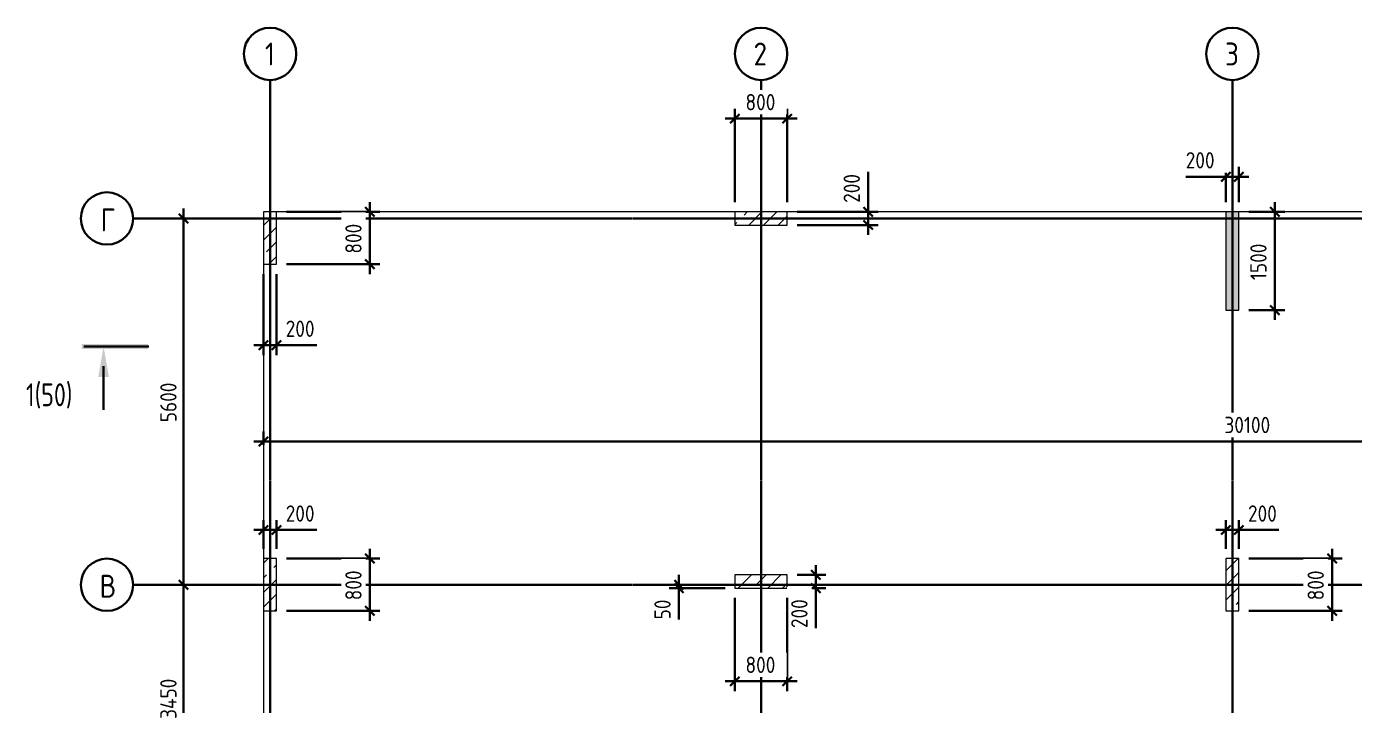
# Model space of a CAD drawing. Header units: millimetres. Extents: x -3720 to 34496, y -3324 to 17085.
# Drawn here: x -3720 to 16550, y 6720 to 17085 of the extents above; entities that cross this region are included whole.
import ezdxf

# ---------------------------------------------------------------- set-up
doc = ezdxf.new("R2010")
doc.units = ezdxf.units.MM
doc.linetypes.add('ADSK_Линия сетки', pattern=[25, 20, -2.5, 0, -2.5])
for name, color, linetype, lineweight in [('A-ANNO-DIMS', 7, 'Continuous', 30), ('A-ANNO-DIMS-100', 7, 'Continuous', 30), ('G-ANNO-SYMB', 7, 'Continuous', 30), ('S-COLS', 7, 'Continuous', 9), ('S-GRID', 7, 'Continuous', 30), ('S-GRID-IDEN', 7, 'Continuous', 30)]:
    doc.layers.add(name, color=color, linetype=linetype, lineweight=lineweight)
doc.layers.add('A-FLOR', color=7, linetype='Continuous', lineweight=13, true_color=0x007f00)
doc.styles.add('GOST Common', font='GOST_Common_SpecSymbol_0.ttf', dxfattribs={"width": 0.9, "height": 350})
doc.styles.add('GOST Common_1', font='GOST_Common_SpecSymbol_0.ttf', dxfattribs={"width": 0.9, "height": 250})
doc.styles.add('GOST Common_2', font='GOST_Common_SpecSymbol_0.ttf', dxfattribs={"width": 0.8, "height": 350})
doc.dimstyles.new('0_Колонны_опалубка', dxfattribs={"dimscale": 304.8, "dimtxt": 251.428749, "dimasz": 0.463911, "dimexe": 0.492126, "dimexo": 0.492126, "dimgap": 0.164042, "dimtad": 1, "dimdec": 0, "dimzin": 0, "dimdsep": 46, "dimtxsty": 'GOST Common_1', "dimblk1": 'OBLIQUE', "dimblk2": 'OBLIQUE', "dimsah": 1, "dimcen": 0.09, "dimdle": 0.492126, "dimazin": 0, "dimtfac": 1, "dimtdec": 4, "dimtix": 1, "dimtmove": 1, "dimatfit": 3, "dimfxl": 1, "dimtvp": 1, "dimtfill": 1, "dimtolj": 1, "dimtzin": 0, "dimarcsym": 2})
doc.dimstyles.new('0_Колонны_опалубка_1', dxfattribs={"dimscale": 304.8, "dimtxt": 251.428749, "dimasz": 0.463911, "dimexe": 0.492126, "dimexo": 0.492126, "dimgap": 0.164042, "dimtad": 1, "dimdec": 0, "dimzin": 0, "dimdsep": 46, "dimtxsty": 'GOST Common_1', "dimblk1": 'OBLIQUE', "dimblk2": 'OBLIQUE', "dimsah": 1, "dimcen": 0.09, "dimdle": 0.492126, "dimazin": 0, "dimtfac": 1, "dimtdec": 4, "dimtix": 1, "dimtmove": 0, "dimatfit": 3, "dimfxl": 1, "dimtvp": 1, "dimtfill": 1, "dimtolj": 1, "dimtzin": 0, "dimarcsym": 2})
doc.dimstyles.new('0_Оси', dxfattribs={"dimscale": 304.8, "dimtxt": 251.428749, "dimasz": 0.463911, "dimexe": 0.492126, "dimexo": 0.492126, "dimgap": 0.098425, "dimtad": 1, "dimdec": 0, "dimzin": 0, "dimdsep": 46, "dimtxsty": 'GOST Common_1', "dimblk1": 'OBLIQUE', "dimblk2": 'OBLIQUE', "dimsah": 1, "dimcen": 0.09, "dimdle": 0.492126, "dimazin": 0, "dimtfac": 1, "dimtdec": 4, "dimtix": 1, "dimtmove": 0, "dimatfit": 3, "dimfxl": 1, "dimtvp": 1, "dimtfill": 1, "dimtolj": 1, "dimtzin": 0, "dimarcsym": 2})
pattern_1 = [(45, (0, 0), (-224.5064, 224.5064), []), (45, (224.5, 0), (-224.5064, 224.5064), [396.875, -79.375, 3.353, -76.022])]

# ---------------------------------------------------------------- blocks, each defined once
blk = doc.blocks.new('Ось сетки - Круг_Ø8 мм-2643-Этаж 1_ План размещения вертикальных конструкций')
at = {"layer": 'S-GRID-IDEN'}
for start, end in [(360, 180), (180, 360)]:
    blk.add_arc((0, 0), 4, start, end, dxfattribs=at)
blk = doc.blocks.new('DIMBLOCK19-Этаж 1_ План размещения вертикальных конструкций')
at = {"layer": 'A-ANNO-DIMS-100', "color": 163, "true_color": 0x8080c0}
for p, q in [((9138, 14862), (9138, 14389)), ((9138, 13900), (9138, 14400)), ((8050, 14250), (9288, 14250)), ((9138, 14250), (8050, 14250)), ((9138, 14250), (9067, 14321)), ((9138, 14389), (9138, 14150)), ((9138, 14250), (9208, 14179)), ((8050, 14050), (9288, 14050)), ((9138, 14050), (8050, 14050)), ((9138, 14050), (9067, 14121)), ((9138, 14050), (9208, 13979))]:
    blk.add_line(p, q, dxfattribs=at)
at = {"layer": 'A-ANNO-DIMS-100', "color": 0, "insert": (8761, 14389), "char_height": 250, "width": 567.63, "attachment_point": 1, "rotation": 90, "line_spacing_factor": 1.022761, "style": 'GOST Common_1', "bg_fill": 3, "box_fill_scale": 1.25, "bg_fill_color": 256, "bg_fill_true_color": 13158600, "bg_fill_transparency": 0}
blk.add_mtext('200', dxfattribs=at)
blk = doc.blocks.new('_Oblique')
at = {"color": 0, "linetype": 'ByBlock', "lineweight": -2}
blk.add_line((-0.5, -0.5), (0.5, 0.5), dxfattribs=at)
blk = doc.blocks.new('DIMBLOCK20-Этаж 1_ План размещения вертикальных конструкций')
at = {"layer": 'A-ANNO-DIMS-100', "color": 163, "true_color": 0x8080c0}
for p, q in [((7100, 14400), (7100, 15826)), ((7900, 14400), (7900, 15826)), ((6950, 15676), (8050, 15676)), ((7100, 15676), (7029, 15605)), ((7100, 15676), (7171, 15746)), ((7100, 15676), (7100, 14400)), ((7900, 15676), (7829, 15605)), ((7900, 15676), (7971, 15746)), ((7900, 15676), (7900, 14400))]:
    blk.add_line(p, q, dxfattribs=at)
at = {"layer": 'A-ANNO-DIMS-100', "color": 0, "insert": (7263, 16053), "char_height": 250, "width": 567.63, "attachment_point": 1, "line_spacing_factor": 1.022761, "style": 'GOST Common_1', "bg_fill": 3, "box_fill_scale": 1.25, "bg_fill_color": 256, "bg_fill_true_color": 13158600, "bg_fill_transparency": 0}
blk.add_mtext('800', dxfattribs=at)
blk = doc.blocks.new('DIMBLOCK21-Этаж 1_ План размещения вертикальных конструкций')
at = {"layer": 'A-ANNO-DIMS-100', "color": 163, "true_color": 0x8080c0}
for p, q in [((14600, 14400), (14600, 14938)), ((14600, 14788), (14671, 14858)), ((14800, 14400), (14800, 14938)), ((14800, 14788), (14871, 14858)), ((13988, 14788), (14461, 14788)), ((14950, 14788), (14450, 14788)), ((14461, 14788), (14700, 14788)), ((14600, 14788), (14529, 14717)), ((14600, 14788), (14600, 14400)), ((14800, 14788), (14729, 14717)), ((14800, 14788), (14800, 14400))]:
    blk.add_line(p, q, dxfattribs=at)
at = {"layer": 'A-ANNO-DIMS-100', "color": 0, "insert": (13988, 15164), "char_height": 250, "width": 567.63, "attachment_point": 1, "line_spacing_factor": 1.022761, "style": 'GOST Common_1', "bg_fill": 3, "box_fill_scale": 1.25, "bg_fill_color": 256, "bg_fill_true_color": 13158600, "bg_fill_transparency": 0}
blk.add_mtext('200', dxfattribs=at)
blk = doc.blocks.new('DIMBLOCK22-Этаж 1_ План размещения вертикальных конструкций')
at = {"layer": 'A-ANNO-DIMS-100', "color": 163, "true_color": 0x8080c0}
for p, q in [((15351, 12600), (15351, 14400)), ((14950, 14250), (15501, 14250)), ((15351, 14250), (14950, 14250)), ((15351, 14250), (15280, 14321)), ((15351, 14250), (15422, 14179)), ((15351, 12750), (15280, 12821)), ((14950, 12750), (15501, 12750)), ((15351, 12750), (14950, 12750)), ((15351, 12750), (15422, 12679))]:
    blk.add_line(p, q, dxfattribs=at)
at = {"layer": 'A-ANNO-DIMS-100', "color": 0, "insert": (14974, 13208), "char_height": 250, "width": 700.59, "attachment_point": 1, "rotation": 90, "line_spacing_factor": 1.022761, "style": 'GOST Common_1', "bg_fill": 3, "box_fill_scale": 1.25, "bg_fill_color": 256, "bg_fill_true_color": 13158600, "bg_fill_transparency": 0}
blk.add_mtext('1500', dxfattribs=at)
blk = doc.blocks.new('DIMBLOCK25-Этаж 1_ План размещения вертикальных конструкций')
at = {"layer": 'A-ANNO-DIMS-100', "color": 163, "true_color": 0x8080c0}
for p, q in [((-100, 13300), (-100, 12062)), ((-100, 12212), (-100, 13300)), ((100, 13300), (100, 12062)), ((100, 12212), (100, 13300)), ((-250, 12212), (250, 12212)), ((-100, 12212), (-171, 12142)), ((-100, 12212), (-29, 12283)), ((239, 12212), (0, 12212)), ((100, 12212), (29, 12142)), ((100, 12212), (171, 12283)), ((712, 12212), (239, 12212))]:
    blk.add_line(p, q, dxfattribs=at)
at = {"layer": 'A-ANNO-DIMS-100', "color": 0, "insert": (239, 12589), "char_height": 250, "width": 567.63, "attachment_point": 1, "line_spacing_factor": 1.022761, "style": 'GOST Common_1', "bg_fill": 3, "box_fill_scale": 1.25, "bg_fill_color": 256, "bg_fill_true_color": 13158600, "bg_fill_transparency": 0}
blk.add_mtext('200', dxfattribs=at)
blk = doc.blocks.new('DIMBLOCK26-Этаж 1_ План размещения вертикальных конструкций')
at = {"layer": 'A-ANNO-DIMS-100', "color": 163, "true_color": 0x8080c0}
for p, q in [((1526, 14400), (1526, 13300)), ((250, 14250), (1676, 14250)), ((1526, 14250), (250, 14250)), ((1526, 14250), (1455, 14321)), ((1526, 14250), (1596, 14179)), ((250, 13450), (1676, 13450)), ((1526, 13450), (250, 13450)), ((1526, 13450), (1455, 13521)), ((1526, 13450), (1596, 13379))]:
    blk.add_line(p, q, dxfattribs=at)
at = {"layer": 'A-ANNO-DIMS-100', "color": 0, "insert": (1149, 13613), "char_height": 250, "width": 567.63, "attachment_point": 1, "rotation": 90, "line_spacing_factor": 1.022761, "style": 'GOST Common_1', "bg_fill": 3, "box_fill_scale": 1.25, "bg_fill_color": 256, "bg_fill_true_color": 13158600, "bg_fill_transparency": 0}
blk.add_mtext('800', dxfattribs=at)
blk = doc.blocks.new('DIMBLOCK29-Этаж 1_ План размещения вертикальных конструкций')
at = {"layer": 'A-ANNO-DIMS-100', "color": 163, "true_color": 0x8080c0}
for p, q in [((8338, 8700), (8267, 8771)), ((8338, 8850), (8338, 8350)), ((8050, 8700), (8488, 8700)), ((8338, 8700), (8050, 8700)), ((8338, 8500), (8267, 8571)), ((8338, 8700), (8408, 8629)), ((8338, 8361), (8338, 8600)), ((8050, 8500), (8488, 8500)), ((8338, 8500), (8050, 8500)), ((8338, 8500), (8408, 8429)), ((8338, 7888), (8338, 8361))]:
    blk.add_line(p, q, dxfattribs=at)
at = {"layer": 'A-ANNO-DIMS-100', "color": 0, "insert": (7961, 7888), "char_height": 250, "width": 567.63, "attachment_point": 1, "rotation": 90, "line_spacing_factor": 1.022761, "style": 'GOST Common_1', "bg_fill": 3, "box_fill_scale": 1.25, "bg_fill_color": 256, "bg_fill_true_color": 13158600, "bg_fill_transparency": 0}
blk.add_mtext('200', dxfattribs=at)
blk = doc.blocks.new('DIMBLOCK30-Этаж 1_ План размещения вертикальных конструкций')
at = {"layer": 'A-ANNO-DIMS-100', "color": 163, "true_color": 0x8080c0}
for p, q in [((7100, 8350), (7100, 6924)), ((7100, 7074), (7100, 8350)), ((7900, 8350), (7900, 6924)), ((7900, 7074), (7900, 8350)), ((7100, 7074), (7171, 7145)), ((7900, 7074), (7971, 7145)), ((6950, 7074), (8050, 7074)), ((7100, 7074), (7029, 7004)), ((7900, 7074), (7829, 7004))]:
    blk.add_line(p, q, dxfattribs=at)
at = {"layer": 'A-ANNO-DIMS-100', "color": 0, "insert": (7263, 7451), "char_height": 250, "width": 567.63, "attachment_point": 1, "line_spacing_factor": 1.022761, "style": 'GOST Common_1', "bg_fill": 3, "box_fill_scale": 1.25, "bg_fill_color": 256, "bg_fill_true_color": 13158600, "bg_fill_transparency": 0}
blk.add_mtext('800', dxfattribs=at)
blk = doc.blocks.new('DIMBLOCK31-Этаж 1_ План размещения вертикальных конструкций')
at = {"layer": 'A-ANNO-DIMS-100', "color": 163, "true_color": 0x8080c0}
for p, q in [((14600, 9100), (14600, 9538)), ((14800, 9100), (14800, 9538)), ((14450, 9388), (14950, 9388)), ((14600, 9388), (14529, 9317)), ((14600, 9388), (14671, 9458)), ((14600, 9388), (14600, 9100)), ((14939, 9388), (14700, 9388)), ((14800, 9388), (14729, 9317)), ((14800, 9388), (14871, 9458)), ((14800, 9388), (14800, 9100)), ((15412, 9388), (14939, 9388))]:
    blk.add_line(p, q, dxfattribs=at)
at = {"layer": 'A-ANNO-DIMS-100', "color": 0, "insert": (14939, 9764), "char_height": 250, "width": 567.63, "attachment_point": 1, "line_spacing_factor": 1.022761, "style": 'GOST Common_1', "bg_fill": 3, "box_fill_scale": 1.25, "bg_fill_color": 256, "bg_fill_true_color": 13158600, "bg_fill_transparency": 0}
blk.add_mtext('200', dxfattribs=at)
blk = doc.blocks.new('DIMBLOCK32-Этаж 1_ План размещения вертикальных конструкций')
at = {"layer": 'A-ANNO-DIMS-100', "color": 163, "true_color": 0x8080c0}
for p, q in [((14950, 8950), (16376, 8950)), ((16226, 8950), (14950, 8950)), ((16226, 8950), (16155, 9021)), ((16226, 8000), (16226, 9100)), ((16226, 8950), (16296, 8879)), ((14950, 8150), (16376, 8150)), ((16226, 8150), (14950, 8150)), ((16226, 8150), (16155, 8221)), ((16226, 8150), (16296, 8079))]:
    blk.add_line(p, q, dxfattribs=at)
at = {"layer": 'A-ANNO-DIMS-100', "color": 0, "insert": (15849, 8313), "char_height": 250, "width": 567.63, "attachment_point": 1, "rotation": 90, "line_spacing_factor": 1.022761, "style": 'GOST Common_1', "bg_fill": 3, "box_fill_scale": 1.25, "bg_fill_color": 256, "bg_fill_true_color": 13158600, "bg_fill_transparency": 0}
blk.add_mtext('800', dxfattribs=at)
blk = doc.blocks.new('DIMBLOCK35-Этаж 1_ План размещения вертикальных конструкций')
at = {"layer": 'A-ANNO-DIMS-100', "color": 163, "true_color": 0x8080c0}
for p, q in [((-100, 9100), (-100, 9538)), ((100, 9100), (100, 9538)), ((-250, 9388), (250, 9388)), ((-100, 9388), (-171, 9317)), ((-100, 9388), (-29, 9458)), ((-100, 9388), (-100, 9100)), ((239, 9388), (0, 9388)), ((100, 9388), (29, 9317)), ((100, 9388), (171, 9458)), ((100, 9388), (100, 9100)), ((712, 9388), (239, 9388))]:
    blk.add_line(p, q, dxfattribs=at)
at = {"layer": 'A-ANNO-DIMS-100', "color": 0, "insert": (239, 9764), "char_height": 250, "width": 567.63, "attachment_point": 1, "line_spacing_factor": 1.022761, "style": 'GOST Common_1', "bg_fill": 3, "box_fill_scale": 1.25, "bg_fill_color": 256, "bg_fill_true_color": 13158600, "bg_fill_transparency": 0}
blk.add_mtext('200', dxfattribs=at)
blk = doc.blocks.new('DIMBLOCK36-Этаж 1_ План размещения вертикальных конструкций')
at = {"layer": 'A-ANNO-DIMS-100', "color": 163, "true_color": 0x8080c0}
for p, q in [((250, 8950), (1676, 8950)), ((1526, 8950), (250, 8950)), ((1526, 8950), (1455, 9021)), ((1526, 8000), (1526, 9100)), ((1526, 8950), (1596, 8879)), ((250, 8150), (1676, 8150)), ((1526, 8150), (250, 8150)), ((1526, 8150), (1455, 8221)), ((1526, 8150), (1596, 8079))]:
    blk.add_line(p, q, dxfattribs=at)
at = {"layer": 'A-ANNO-DIMS-100', "color": 0, "insert": (1149, 8313), "char_height": 250, "width": 567.63, "attachment_point": 1, "rotation": 90, "line_spacing_factor": 1.022761, "style": 'GOST Common_1', "bg_fill": 3, "box_fill_scale": 1.25, "bg_fill_color": 256, "bg_fill_true_color": 13158600, "bg_fill_transparency": 0}
blk.add_mtext('800', dxfattribs=at)
blk = doc.blocks.new('DIMBLOCK49-Этаж 1_ План размещения вертикальных конструкций')
at = {"layer": 'A-ANNO-DIMS-100', "color": 150, "true_color": 0x0080ff}
for p, q in [((-1322, 14150), (-1392, 14221)), ((-1322, 14300), (-1322, 8550)), ((-1372, 14150), (-1172, 14150)), ((-1322, 14150), (-1372, 14150)), ((-1322, 14150), (-1251, 14079)), ((-1322, 8550), (-1392, 8621)), ((-1372, 8550), (-1172, 8550)), ((-1322, 8550), (-1372, 8550)), ((-1322, 8550), (-1251, 8479))]:
    blk.add_line(p, q, dxfattribs=at)
at = {"layer": 'A-ANNO-DIMS-100', "color": 0, "insert": (-1678, 11035), "char_height": 250, "width": 756.84, "attachment_point": 1, "rotation": 90, "line_spacing_factor": 1.022761, "style": 'GOST Common_1', "bg_fill": 3, "box_fill_scale": 1.25, "bg_fill_color": 256, "bg_fill_true_color": 13158600, "bg_fill_transparency": 0}
blk.add_mtext('5600', dxfattribs=at)
blk = doc.blocks.new('DIMBLOCK50-Этаж 1_ План размещения вертикальных конструкций')
at = {"layer": 'A-ANNO-DIMS-100', "color": 150, "true_color": 0x0080ff}
for p, q in [((-1322, 8550), (-1392, 8621)), ((-1372, 8550), (-1172, 8550)), ((-1322, 8550), (-1372, 8550)), ((-1322, 8550), (-1322, 5100)), ((-1322, 8550), (-1251, 8479)), ((-1322, 5100), (-1392, 5171)), ((-1372, 5100), (-1172, 5100)), ((-1322, 5100), (-1372, 5100)), ((-1322, 5100), (-1251, 5029))]:
    blk.add_line(p, q, dxfattribs=at)
at = {"layer": 'A-ANNO-DIMS-100', "color": 0, "insert": (-1678, 6499), "char_height": 250, "width": 782.41, "attachment_point": 1, "rotation": 90, "line_spacing_factor": 1.022761, "style": 'GOST Common_1', "bg_fill": 3, "box_fill_scale": 1.25, "bg_fill_color": 256, "bg_fill_true_color": 13158600, "bg_fill_transparency": 0}
blk.add_mtext('3450', dxfattribs=at)
blk = doc.blocks.new('DIMBLOCK57-Этаж 1_ План размещения вертикальных конструкций')
at = {"layer": 'A-ANNO-DIMS-100', "color": 163, "true_color": 0x8080c0}
for p, q in [((-100, 10691), (-100, 10891)), ((-100, 10741), (-29, 10812)), ((30000, 10691), (30000, 10891)), ((30000, 10741), (30071, 10812)), ((-250, 10741), (30150, 10741)), ((-100, 10741), (-171, 10670)), ((-100, 10741), (-100, 10691)), ((30000, 10741), (29929, 10670)), ((30000, 10741), (30000, 10691))]:
    blk.add_line(p, q, dxfattribs=at)
at = {"layer": 'A-ANNO-DIMS-100', "color": 0, "insert": (14579, 11118), "char_height": 250, "width": 889.8, "attachment_point": 1, "line_spacing_factor": 1.022761, "style": 'GOST Common_1', "bg_fill": 3, "box_fill_scale": 1.25, "bg_fill_color": 256, "bg_fill_true_color": 13158600, "bg_fill_transparency": 0}
blk.add_mtext('30100', dxfattribs=at)
blk = doc.blocks.new('DIMBLOCK58-Этаж 1_ План размещения вертикальных конструкций')
at = {"layer": 'A-ANNO-DIMS-100', "color": 163, "true_color": 0x8080c0}
for p, q in [((6247, 8550), (6176, 8621)), ((6247, 8500), (6176, 8571)), ((6197, 8550), (6397, 8550)), ((6247, 8550), (6197, 8550)), ((6247, 8700), (6247, 8350)), ((6247, 8550), (6317, 8479)), ((6247, 8336), (6247, 8525)), ((6950, 8500), (6097, 8500)), ((6247, 8500), (6317, 8429)), ((6247, 8500), (6950, 8500)), ((6247, 8021), (6247, 8336))]:
    blk.add_line(p, q, dxfattribs=at)
at = {"layer": 'A-ANNO-DIMS-100', "color": 0, "insert": (5870, 8021), "char_height": 250, "width": 378.42, "attachment_point": 1, "rotation": 90, "line_spacing_factor": 1.022761, "style": 'GOST Common_1', "bg_fill": 3, "box_fill_scale": 1.25, "bg_fill_color": 256, "bg_fill_true_color": 13158600, "bg_fill_transparency": 0}
blk.add_mtext('50', dxfattribs=at)
blk = doc.blocks.new('Разрез - Номер вида спереди_лист 3_5 мм-93906-Этаж 1_ План размещения вертикальных конструкций')
at = {"layer": 'G-ANNO-SYMB'}
for points in [[(9.8, 0.4), (9.8, -0.39), (-0.33, -0.39), (-0.33, 0.4)], [(2.18, -4.67), (3, 0), (3.82, -4.67)]]:
    blk.add_hatch(color=256, dxfattribs=at).paths.add_polyline_path(points)
blk.add_line((3, -3), (3, -9.66), dxfattribs=at)

msp = doc.modelspace()

# ---------------------------------------------------------------- hatches: boundary and pattern name
at = {"layer": 'S-COLS'}
h = msp.add_hatch(dxfattribs=at)
h.set_pattern_fill('FP_1', color=256, style=0, pattern_type=2)
h.set_pattern_definition(pattern_1)
h.paths.add_polyline_path([(-100, 13450), (100, 13450), (100, 14250), (-100, 14250)])
h = msp.add_hatch(dxfattribs=at)
h.set_pattern_fill('FP_1', color=256, style=0, pattern_type=2)
h.set_pattern_definition(pattern_1)
h.paths.add_polyline_path([(7100, 14050), (7900, 14050), (7900, 14250), (7100, 14250)])
at = {"layer": 'S-COLS', "true_color": 0xff0000}
msp.add_hatch(color=1, dxfattribs=at).paths.add_polyline_path([(14800, 12750), (14800, 14250), (14600, 14250), (14600, 12750)])
at = {"layer": 'S-COLS'}
h = msp.add_hatch(dxfattribs=at)
h.set_pattern_fill('FP_1', color=256, style=0, pattern_type=2)
h.set_pattern_definition(pattern_1)
h.paths.add_polyline_path([(100, 8150), (100, 8950), (-100, 8950), (-100, 8150)])
h = msp.add_hatch(dxfattribs=at)
h.set_pattern_fill('FP_1', color=256, style=0, pattern_type=2)
h.set_pattern_definition(pattern_1)
h.paths.add_polyline_path([(14800, 8150), (14800, 8950), (14600, 8950), (14600, 8150)])
h = msp.add_hatch(dxfattribs=at)
h.set_pattern_fill('FP_1', color=256, style=0, pattern_type=2)
h.set_pattern_definition(pattern_1)
h.paths.add_polyline_path([(7900, 8500), (7900, 8700), (7100, 8700), (7100, 8500)])

# ---------------------------------------------------------------- linework, layer by layer
at = {"layer": 'A-FLOR'}
for p, q in [((7100, 14250), (100, 14250)), ((14600, 14250), (7900, 14250)), ((17400, 14250), (14800, 14250)), ((-100, 13450), (-100, 8950)), ((-100, 8150), (-100, 5500))]:
    msp.add_line(p, q, dxfattribs=at)
at = {"layer": 'G-ANNO-SYMB'}
msp.add_line((-2843.5, 12192), (-1852.5, 12192), dxfattribs=at)
at = {"layer": 'S-COLS'}
for p, q in [((100, 14250), (-100, 14250)), ((-100, 14250), (-100, 13450)), ((100, 13450), (100, 14250)), ((7100, 14250), (7100, 14050)), ((7900, 14250), (7100, 14250)), ((7900, 14050), (7900, 14250)), ((7100, 14050), (7900, 14050)), ((-100, 13450), (100, 13450)), ((100, 8950), (-100, 8950)), ((-100, 8950), (-100, 8150)), ((100, 8150), (100, 8950)), ((14800, 8950), (14600, 8950)), ((14600, 8950), (14600, 8150)), ((14800, 8150), (14800, 8950)), ((7100, 8700), (7100, 8500)), ((7900, 8700), (7100, 8700)), ((7900, 8500), (7900, 8700)), ((7100, 8500), (7900, 8500)), ((-100, 8150), (100, 8150)), ((14600, 8150), (14800, 8150))]:
    msp.add_line(p, q, dxfattribs=at)
at = {"layer": 'S-COLS', "color": 1, "true_color": 0xff0000}
for p, q in [((14800, 14250), (14600, 14250)), ((14600, 14250), (14600, 12750)), ((14800, 12750), (14800, 14250)), ((14600, 12750), (14800, 12750))]:
    msp.add_line(p, q, dxfattribs=at)
at = {"layer": 'S-GRID', "color": 150, "linetype": 'ADSK_Линия сетки', "true_color": 0x0080ff}
for p, q in [((0, -2523.6), (0, 16266.7)), ((7500, -2523.6), (7500, 16266.7)), ((14700, -2523.6), (14700, 16266.7)), ((-2091.2, 14150), (32027.3, 14150)), ((-2091.2, 8550), (32027.3, 8550))]:
    msp.add_line(p, q, dxfattribs=at)

# ---------------------------------------------------------------- block references
at = {"layer": 'G-ANNO-SYMB', "xscale": 99.99999999999993, "yscale": 99.99999999999993, "zscale": 99.99999999999993}
msp.add_blockref('Разрез - Номер вида спереди_лист 3_5 мм-93906-Этаж 1_ План размещения вертикальных конструкций', (-2843.5, 12192), dxfattribs=at)
at = {"layer": 'S-GRID-IDEN', "xscale": 99.99999999999993, "yscale": 99.99999999999993, "zscale": 99.99999999999993}
for p in [(0, 16666.7), (7500, 16666.7), (14700, 16666.7)]:
    msp.add_blockref('Ось сетки - Круг_Ø8 мм-2643-Этаж 1_ План размещения вертикальных конструкций', p, dxfattribs=at)
at = {"layer": 'S-GRID-IDEN', "xscale": 99.99999999999993, "yscale": 99.99999999999993, "zscale": 99.99999999999993, "rotation": 269.9999999999994}
for p in [(-2491.2, 14150), (-2491.2, 8550)]:
    msp.add_blockref('Ось сетки - Круг_Ø8 мм-2643-Этаж 1_ План размещения вертикальных конструкций', p, dxfattribs=at)

# ---------------------------------------------------------------- texts
at = {"layer": 'G-ANNO-SYMB', "insert": (-3729.9, 11629.5), "char_height": 350, "width": 923.544, "attachment_point": 1, "style": 'GOST Common_2'}
msp.add_mtext('1(50)', dxfattribs=at)
at = {"layer": 'S-GRID-IDEN', "char_height": 350, "attachment_point": 1, "style": 'GOST Common'}
for s, insert, width in [('\\fGOST Common|b0|i0|c204|p34|;\\W.9;1', (-78.2, 16839.2), 187.595), ('\\fGOST Common|b0|i0|c204|p34|;\\W.9;2', (7386.2, 16839.2), 274.177), ('\\fGOST Common|b0|i0|c204|p34|;\\W.9;3', (14588.9, 16839.2), 266.962), ('\\fGOST Common|b0|i0|c204|p34|;\\W.9;Г', (-2589.7, 14302.6), 274.177), ('\\fGOST Common|b0|i0|c204|p34|;\\W.9;В', (-2604.6, 8702.6), 310.253)]:
    msp.add_mtext(s, dxfattribs=dict(at, insert=insert, width=width))

# ---------------------------------------------------------------- next in the draw order: dimensions: what is measured, and where the dimension line sits
at = {"layer": 'A-ANNO-DIMS', "color": 163, "true_color": 0x8080c0}
dim = msp.add_linear_dim(base=(14600, 14787.7), p1=(14800, 14250), p2=(14600, 14250), angle=0, dimstyle='0_Колонны_опалубка', override={"dimpost": '<>', "dimfxl": 200}, dxfattribs=at)
dim.commit()
dim.dimension.update_dxf_attribs({"geometry": 'DIMBLOCK21-Этаж 1_ План размещения вертикальных конструкций', "text_midpoint": (14271.3, 14997.8), "dimtype": 160})
for base, p1, p2, picture, middle in [((9137.7, 14250), (7900, 14050), (7900, 14250), 'DIMBLOCK19-Этаж 1_ План размещения вертикальных конструкций', (8927.7, 14673.3)), ((8337.7, 8500), (7900, 8700), (7900, 8500), 'DIMBLOCK29-Этаж 1_ План размещения вертикальных конструкций', (8127.7, 8171.3))]:
    dim = msp.add_linear_dim(base=base, p1=p1, p2=p2, angle=90, dimstyle='0_Колонны_опалубка', override={"dimpost": '<>', "dimfxl": 200}, dxfattribs=at)
    dim.commit()
    dim.dimension.update_dxf_attribs({"geometry": picture, "text_midpoint": middle, "dimtype": 160, "text_rotation": 90})
at = {"layer": 'A-ANNO-DIMS', "color": 150, "true_color": 0x0080ff}
dim = msp.add_linear_dim(base=(-1321.7, 8550), p1=(-1221.7, 14150), p2=(-1221.7, 8550), angle=90, dimstyle='0_Оси', override={"dimpost": '<>', "dimfxl": 5600}, dxfattribs=at)
dim.commit()
dim.dimension.update_dxf_attribs({"geometry": 'DIMBLOCK49-Этаж 1_ План размещения вертикальных конструкций', "text_midpoint": (-1476.7, 11350)})
at = {"layer": 'A-ANNO-DIMS', "color": 163, "true_color": 0x8080c0}
for base, p1, p2, picture, middle in [((100, 12212.3), (-100, 13450), (100, 13450), 'DIMBLOCK25-Этаж 1_ План размещения вертикальных конструкций', (523.3, 12422.3)), ((100, 9387.7), (-100, 8950), (100, 8950), 'DIMBLOCK35-Этаж 1_ План размещения вертикальных конструкций', (523.3, 9597.8)), ((14800, 9387.7), (14600, 8950), (14800, 8950), 'DIMBLOCK31-Этаж 1_ План размещения вертикальных конструкций', (15223.3, 9597.8))]:
    dim = msp.add_linear_dim(base=base, p1=p1, p2=p2, dimstyle='0_Колонны_опалубка', override={"dimpost": '<>', "dimfxl": 200}, dxfattribs=at)
    dim.commit()
    dim.dimension.update_dxf_attribs({"geometry": picture, "text_midpoint": middle, "dimtype": 160})
dim = msp.add_linear_dim(base=(30000, 10741.1), p1=(-100, 10841.1), p2=(30000, 10841.1), dimstyle='0_Колонны_опалубка_1', override={"dimpost": '<>', "dimfxl": 30100}, dxfattribs=at)
dim.commit()
dim.dimension.update_dxf_attribs({"geometry": 'DIMBLOCK57-Этаж 1_ План размещения вертикальных конструкций', "text_midpoint": (14950, 10916.1)})

# ---------------------------------------------------------------- next in the draw order: dimensions: what is measured, and where the dimension line sits
for base, p1, p2, angle, override, picture, middle in [((7900, 15675.8), (7100, 14250), (7900, 14250), 0, {"dimpost": '<>', "dimfxl": 800}, 'DIMBLOCK20-Этаж 1_ План размещения вертикальных конструкций', (7500, 15850.8)), ((1525.8, 13450), (100, 14250), (100, 13450), 90, {"dimpost": '<>', "dimfxl": 800}, 'DIMBLOCK26-Этаж 1_ План размещения вертикальных конструкций', (1350.8, 13850)), ((15351.1, 14250), (14800, 12750), (14800, 14250), 90, {"dimpost": '<>', "dimfxl": 1500}, 'DIMBLOCK22-Этаж 1_ План размещения вертикальных конструкций', (15176.1, 13500)), ((1525.8, 8950), (100, 8150), (100, 8950), 90, {"dimpost": '<>', "dimfxl": 800}, 'DIMBLOCK36-Этаж 1_ План размещения вертикальных конструкций', (1350.8, 8550)), ((16225.8, 8950), (14800, 8150), (14800, 8950), 90, {"dimpost": '<>', "dimfxl": 800}, 'DIMBLOCK32-Этаж 1_ План размещения вертикальных конструкций', (16050.8, 8550))]:
    dim = msp.add_linear_dim(base=base, p1=p1, p2=p2, angle=angle, dimstyle='0_Колонны_опалубка_1', override=override, dxfattribs=at)
    dim.commit()
    dim.dimension.update_dxf_attribs({"geometry": picture, "text_midpoint": middle})
at = {"layer": 'A-ANNO-DIMS', "color": 150, "true_color": 0x0080ff}
dim = msp.add_linear_dim(base=(-1321.7, 5100), p1=(-1221.7, 8550), p2=(-1221.7, 5100), angle=90, dimstyle='0_Оси', override={"dimpost": '<>', "dimfxl": 3450}, dxfattribs=at)
dim.commit()
dim.dimension.update_dxf_attribs({"geometry": 'DIMBLOCK50-Этаж 1_ План размещения вертикальных конструкций', "text_midpoint": (-1476.7, 6825)})
at = {"layer": 'A-ANNO-DIMS', "color": 163, "true_color": 0x8080c0}
dim = msp.add_linear_dim(base=(7900, 7074.2), p1=(7100, 8500), p2=(7900, 8500), dimstyle='0_Колонны_опалубка_1', override={"dimpost": '<>', "dimfxl": 800}, dxfattribs=at)
dim.commit()
dim.dimension.update_dxf_attribs({"geometry": 'DIMBLOCK30-Этаж 1_ План размещения вертикальных конструкций', "text_midpoint": (7500, 7249.2)})

# ---------------------------------------------------------------- next in the draw order: dimensions: what is measured, and where the dimension line sits
dim = msp.add_linear_dim(base=(6246.8, 8500), p1=(6346.7, 8550), p2=(7100, 8500), angle=90, dimstyle='0_Колонны_опалубка', override={"dimpost": '<>', "dimfxl": 754.912199}, dxfattribs=at)
dim.commit()
dim.dimension.update_dxf_attribs({"geometry": 'DIMBLOCK58-Этаж 1_ План размещения вертикальных конструкций', "text_midpoint": (6036.7, 8209.9), "dimtype": 160, "text_rotation": 90})

doc.saveas('drawing.dxf')
